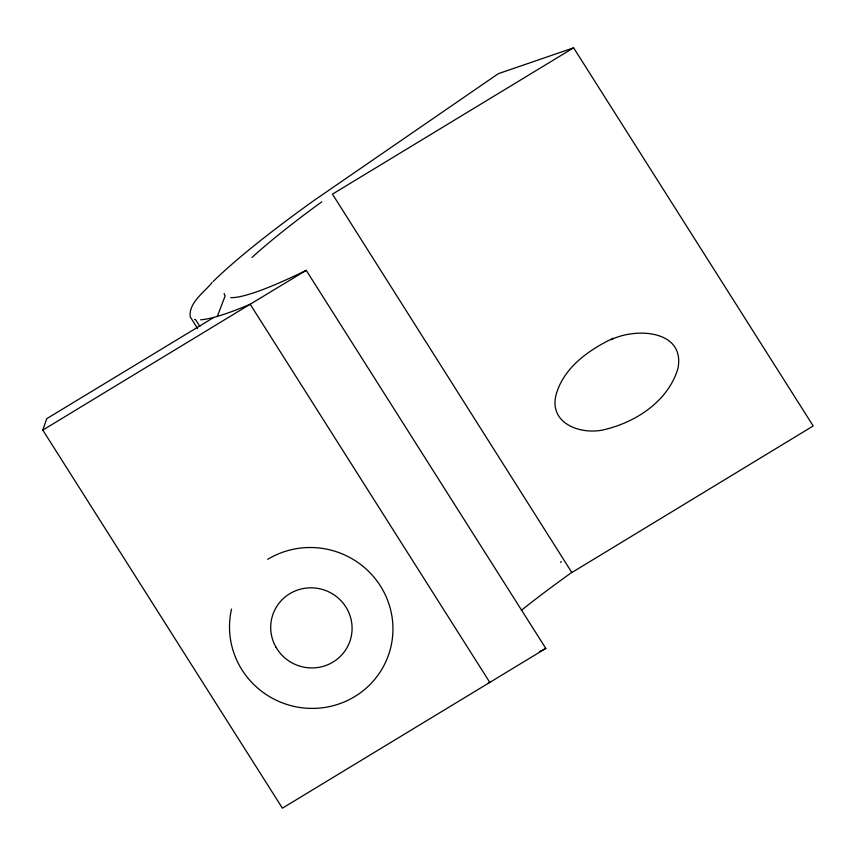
<?xml version="1.0" encoding="UTF-8"?>
<svg xmlns="http://www.w3.org/2000/svg" width="856" height="856" viewBox="0 0 856 856"><rect width="100%" height="100%" fill="white"/><g stroke="black" fill="none" stroke-linecap="round" stroke-linejoin="round"><path stroke-width="1.28" d="M42.8 430.087L46.738 418.659L214.043 317.298A282.245 35.257 -32.4 0 0 250.177 304.244L306.223 270.336L545.818 648.431L282.405 808.171L42.8 430.087L250.177 304.244L489.771 682.35A282.245 35.257 -32.4 0 1 488.177 683.024M217.328 316.388L225.214 295.759A241.478 30.163 -32.4 0 1 224.144 293.565M573.616 47.829L332.46 194.141L571.851 572.546L813.2 425.967L573.616 47.829L498.299 73.68L314.099 200.411A282.245 35.257 -32.4 0 0 213.133 281.496M212.095 282.512C204.103 292.549 188.598 302.585 190.203 316.838L197.543 328.426M611.024 339.779C635.409 327.463 685.453 329.785 677.941 368.529C668.461 400.33 637.613 421.12 606.722 429.038C583.706 435.907 548.803 425.154 555.94 395.226C563.494 367.556 588.682 350.018 613.163 338.216M560.477 562.338L561.408 561.771M213.572 317.426L212.994 317.576A282.245 35.257 -32.4 0 1 200.646 319.791M230.735 297.61L231.27 297.631A241.478 30.163 -32.4 0 0 245.972 295.181L250.829 293.747A241.478 30.163 -32.4 0 0 306.223 270.336M194.569 319.513L195.596 319.695L199.865 326.436M545.818 648.431A241.478 30.163 -32.4 0 1 542.554 650.025M540.939 650.806A241.478 30.163 -32.4 0 1 539.334 651.577M521.336 610.328A241.478 30.163 -32.4 0 1 572.054 572.236M251.985 257.495A241.478 30.163 -32.4 0 1 321.76 201.834M267.746 559.321A81.898 80.282 19 0 1 389.32 605.181A81.898 80.282 19 0 1 314.291 708.383A81.898 80.282 19 0 1 231.548 609.098M275.985 647.2A40.767 39.975 18.5 0 0 346.466 648.602A40.767 39.975 18.5 0 0 311.734 587.826A40.767 39.975 18.5 0 0 275.985 647.2"/></g></svg>
